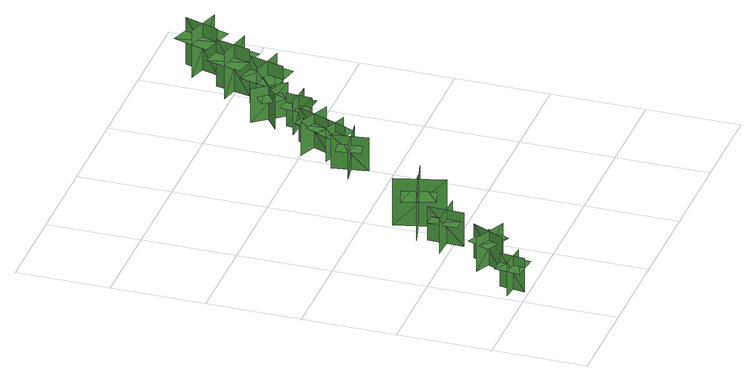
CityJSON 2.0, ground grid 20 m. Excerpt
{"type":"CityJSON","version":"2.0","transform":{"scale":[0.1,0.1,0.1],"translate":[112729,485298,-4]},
"CityObjects":{
"tree1":{"type":"SolitaryVegetationObject","geometry":[{"type":"MultiSurface","lod":"1","boundaries":[[[0,1,2]],[[0,2,3]],[[4,5,6]],[[4,6,7]],[[8,9,10]],[[8,10,11]],[[8,11,12]],[[8,12,13]]]}]},
"tree2":{"type":"SolitaryVegetationObject","geometry":[{"type":"MultiSurface","lod":"1","boundaries":[[[14,15,16]],[[14,16,17]],[[18,19,20]],[[18,20,21]],[[22,23,24]],[[22,24,25]],[[22,25,26]],[[22,26,27]]]}]},
"tree3":{"type":"SolitaryVegetationObject","geometry":[{"type":"MultiSurface","lod":"1","boundaries":[[[28,29,30]],[[28,30,31]],[[32,33,34]],[[32,34,35]],[[36,37,38]],[[36,38,39]],[[36,39,40]],[[36,40,41]]]}]},
"tree4":{"type":"SolitaryVegetationObject","geometry":[{"type":"MultiSurface","lod":"1","boundaries":[[[42,43,44]],[[42,44,45]],[[46,47,48]],[[46,48,49]],[[50,51,52]],[[50,52,53]],[[50,53,54]],[[50,54,55]]]}]},
"tree5":{"type":"SolitaryVegetationObject","geometry":[{"type":"MultiSurface","lod":"1","boundaries":[[[56,57,58]],[[56,58,59]],[[60,61,62]],[[60,62,63]],[[64,65,66]],[[64,66,67]],[[64,67,68]],[[64,68,69]]]}]},
"tree6":{"type":"SolitaryVegetationObject","geometry":[{"type":"MultiSurface","lod":"1","boundaries":[[[70,71,72]],[[70,72,73]],[[74,75,76]],[[74,76,77]],[[78,79,80]],[[78,80,81]],[[78,81,82]],[[78,82,83]]]}]},
"tree7":{"type":"SolitaryVegetationObject","geometry":[{"type":"MultiSurface","lod":"1","boundaries":[[[84,85,86]],[[84,86,87]],[[88,89,90]],[[88,90,91]],[[92,93,94]],[[92,94,95]],[[92,95,96]],[[92,96,97]]]}]},
"tree8":{"type":"SolitaryVegetationObject","geometry":[{"type":"MultiSurface","lod":"1","boundaries":[[[98,99,100]],[[98,100,101]],[[102,103,104]],[[102,104,105]],[[106,107,108]],[[106,108,109]],[[106,109,110]],[[106,110,111]]]}]},
"tree9":{"type":"SolitaryVegetationObject","geometry":[{"type":"MultiSurface","lod":"1","boundaries":[[[112,113,114]],[[112,114,115]],[[116,117,118]],[[116,118,119]],[[120,121,122]],[[120,122,123]],[[120,123,124]],[[120,124,125]]]}]},
"tree10":{"type":"SolitaryVegetationObject","geometry":[{"type":"MultiSurface","lod":"1","boundaries":[[[126,127,128]],[[126,128,129]],[[130,131,132]],[[130,132,133]],[[134,135,136]],[[134,136,137]],[[134,137,138]],[[134,138,139]]]}]},
"tree11":{"type":"SolitaryVegetationObject","geometry":[{"type":"MultiSurface","lod":"1","boundaries":[[[140,141,142]],[[140,142,143]],[[144,145,146]],[[144,146,147]],[[148,149,150]],[[148,150,151]],[[148,151,152]],[[148,152,153]]]}]},
"tree12":{"type":"SolitaryVegetationObject","geometry":[{"type":"MultiSurface","lod":"1","boundaries":[[[154,155,156]],[[154,156,157]],[[158,159,160]],[[158,160,161]],[[162,163,164]],[[162,164,165]],[[162,165,166]],[[162,166,167]]]}]},
"tree13":{"type":"SolitaryVegetationObject","geometry":[{"type":"MultiSurface","lod":"1","boundaries":[[[168,169,170]],[[168,170,171]],[[172,173,174]],[[172,174,175]],[[176,177,178]],[[176,178,179]],[[176,179,180]],[[176,180,181]]]}]}
},
"vertices":[
[34,7,12],[40,61,12],[40,61,89],[34,7,89],[63,29,12],[8,36,12],[8,36,89],[63,29,89],[63,29,68],[66,57,68],[11,63,68],[8,36,68],[5,8,68],[60,2,68],
[85,125,9],[155,91,9],[155,91,87],[85,125,87],[102,76,9],[102,76,87],[136,146,87],[136,146,9],[91,122,67],[81,99,67],[136,74,67],[147,98,67],[157,122,67],[101,146,67],
[165,177,13],[167,254,13],[167,254,91],[165,177,91],[202,213,13],[202,213,91],[125,215,91],[125,215,13],[165,183,70],[191,184,70],[190,245,70],[164,244,70],[138,244,70],[139,183,70],
[269,302,11],[163,276,11],[163,276,119],[269,302,119],[206,340,11],[206,340,119],[232,234,119],[232,234,11],[260,300,91],[250,335,91],[168,311,91],[178,276,91],[188,242,91],[270,266,91],
[266,284,7],[259,339,7],[259,339,84],[266,284,84],[289,313,7],[234,306,7],[234,306,84],[289,313,84],[289,313,62],[285,340,62],[231,333,62],[234,306,62],[238,278,62],[293,286,62],
[357,482,8],[434,493,8],[434,493,85],[357,482,85],[399,451,8],[399,451,85],[388,528,85],[388,528,8],[364,483,65],[368,458,65],[428,469,65],[423,494,65],[419,519,65],[359,509,65],
[422,509,10],[443,560,10],[443,560,87],[422,509,87],[456,523,10],[405,544,10],[405,544,87],[456,523,87],[456,523,66],[467,548,66],[416,570,66],[405,544,66],[394,519,66],[445,497,66],
[433,548,12],[463,619,12],[463,619,90],[433,548,90],[481,567,12],[481,567,90],[410,598,90],[410,598,12],[436,554,69],[460,545,69],[481,602,69],[457,611,69],[433,620,69],[412,563,69],
[513,661,11],[508,606,11],[508,606,88],[513,661,88],[484,638,11],[539,633,11],[539,633,88],[484,638,88],[484,638,66],[482,610,66],[537,605,66],[539,633,66],[542,660,66],[487,666,66],
[555,725,12],[493,679,12],[493,679,89],[555,725,89],[503,733,12],[503,733,89],[550,670,89],[550,670,12],[550,722,69],[533,742,69],[486,704,69],[502,683,69],[519,663,69],[566,701,69],
[563,685,9],[582,760,9],[582,760,117],[563,685,117],[607,711,9],[532,730,9],[532,730,117],[607,711,117],[607,711,87],[617,749,87],[542,768,87],[532,730,87],[523,692,87],[598,674,87],
[576,812,11],[651,794,11],[651,794,119],[576,812,119],[603,768,11],[620,843,11],[620,843,119],[603,768,119],[603,768,89],[640,759,89],[658,834,89],[620,843,89],[583,852,89],[565,777,89],
[638,900,11],[712,877,11],[712,877,118],[638,900,118],[662,855,11],[685,928,11],[685,928,118],[662,855,118],[662,855,88],[699,843,88],[722,917,88],[685,928,88],[648,940,88],[625,866,88]
]}
